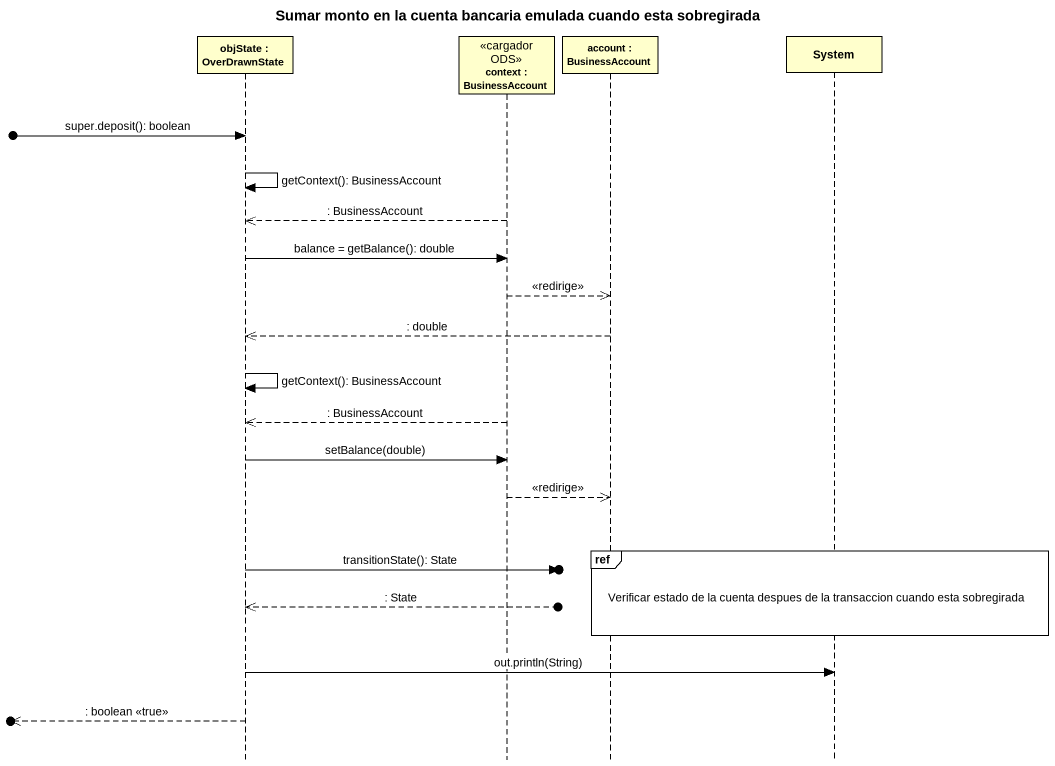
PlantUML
@startuml
title Sumar monto en la cuenta bancaria emulada cuando esta sobregirada
hide footbox
participant "objState : OverDrawnState" as objState
participant "context : BusinessAccount" as context <<cargador ODS>>
participant "account : BusinessAccount" as account
participant System

[o-> objState : super.deposit(): boolean
objState -> objState : getContext(): BusinessAccount
context -->> objState : : BusinessAccount
objState -> context : balance = getBalance(): double
context -->> account : <<redirige>>
account -->> objState : : double
objState -> objState : getContext(): BusinessAccount
context -->> objState : : BusinessAccount
objState -> context : setBalance(double)
context -->> account : <<redirige>>
ref over account, System : Verificar estado de la cuenta despues de la transaccion cuando esta sobregirada
objState ->o] : transitionState(): State
objState <<--o] : : State
objState -> System : out.println(String)
[o<<-- objState : : boolean <<true>>
@enduml
